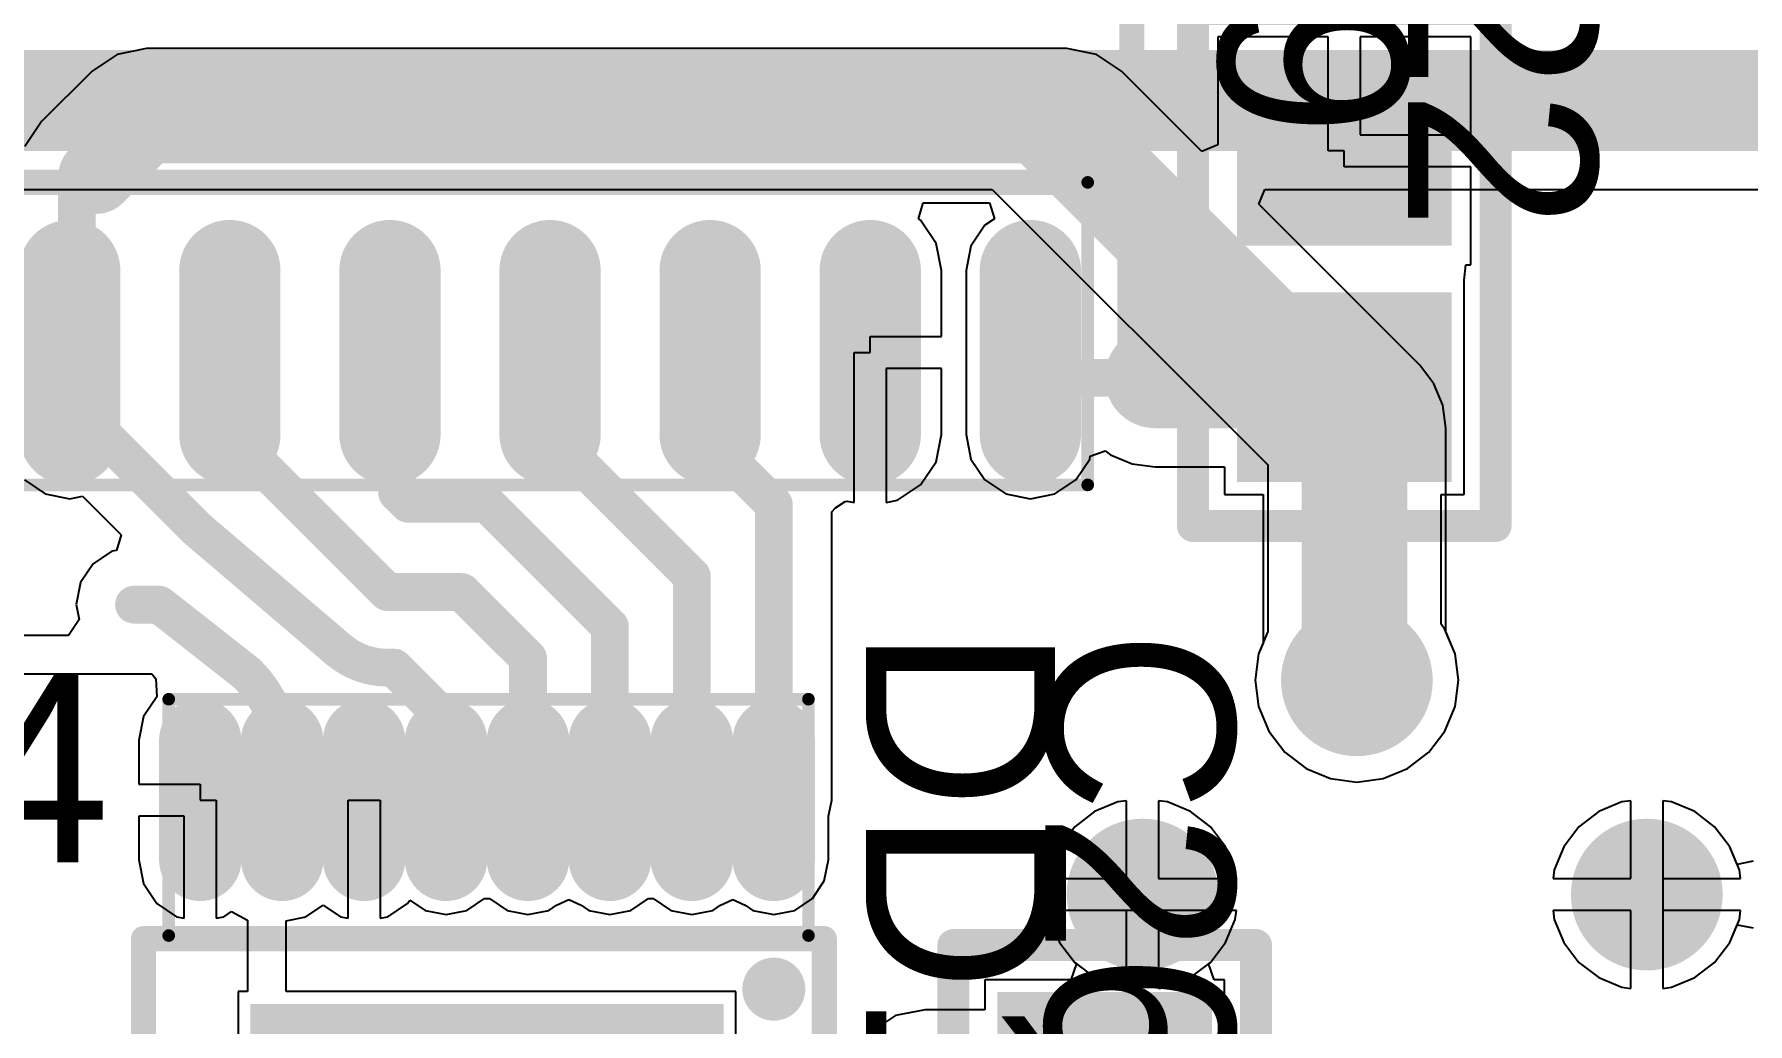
# Model space of a CAD drawing. Header units: millimetres. Extents: x -37 to 96, y -3 to 87.
# Drawn here: x 34.81 to 48.4, y 9.98 to 17.83 of the extents above; entities that cross this region are included whole.
import ezdxf

# ---------------------------------------------------------------- set-up
doc = ezdxf.new("R2010")
doc.units = ezdxf.units.MM
for name, color, linetype in [('BottomLayer', 5, 'Continuous'), ('BottomSolder', 6, 'Continuous'), ('Mechanical13', 56, 'Continuous'), ('Mechanical15', 56, 'Continuous'), ('MultiLayer', 9, 'Continuous'), ('TopLayer', 1, 'Continuous'), ('TopOverlay', 2, 'Continuous'), ('TopPaste', 8, 'Continuous'), ('TopSolder', 216, 'Continuous'), ('ViaHoleLayer', 16, 'Continuous')]:
    doc.layers.add(name, color=color, linetype=linetype)

# ---------------------------------------------------------------- blocks, each defined once
blk = doc.blocks.new('DRV8874_TSOP127P600_8N_21')
at = {"layer": 'Mechanical13', "const_width": 0.1}
for points in [[(1.075, 0.275), (-0.8, 0.275)], [(-0.8, -4.8), (-0.8, 0.275)], [(6.7, 0.275), (4.825, 0.275)], [(6.7, -4.8), (6.7, 0.275)], [(1.075, -4.8), (-0.8, -4.8)], [(6.7, -4.8), (4.825, -4.8)]]:
    blk.add_lwpolyline(points, dxfattribs=at)
at = {"layer": 'Mechanical13', "const_width": 0.05}
for points in [[(-0.825, 0.275, 1), (-0.775, 0.275, 1)], [(-0.825, 0.275, 1), (-0.775, 0.275, 1)], [(1.05, 0.275, 1), (1.1, 0.275, 1)], [(4.8, 0.275, 1), (4.85, 0.275, 1)], [(6.675, 0.275, 1), (6.725, 0.275, 1)], [(6.675, 0.275, 1), (6.725, 0.275, 1)], [(-0.825, -4.8, 1), (-0.775, -4.8, 1)], [(-0.825, -4.8, 1), (-0.775, -4.8, 1)], [(1.05, -4.8, 1), (1.1, -4.8, 1)], [(4.8, -4.8, 1), (4.85, -4.8, 1)], [(6.675, -4.8, 1), (6.725, -4.8, 1)], [(6.675, -4.8, 1), (6.725, -4.8, 1)]]:
    blk.add_lwpolyline(points, format="xyb", close=True, dxfattribs=at)
at = {"layer": 'Mechanical15', "const_width": 0.1}
for points in [[(2.95, -2.775), (2.95, -1.775)], [(3.45, -2.275), (2.45, -2.275)]]:
    blk.add_lwpolyline(points, dxfattribs=at)
at = {"layer": 'Mechanical15', "const_width": 0.05}
for points in [[(2.925, -1.775, 1), (2.975, -1.775, 1)], [(2.425, -2.275, 1), (2.475, -2.275, 1)], [(3.425, -2.275, 1), (3.475, -2.275, 1)], [(2.925, -2.775, 1), (2.975, -2.775, 1)]]:
    blk.add_lwpolyline(points, format="xyb", close=True, dxfattribs=at)
at = {"layer": 'TopLayer', "const_width": 0.45}
for points in [[(-0.475, 0), (0.475, 0)], [(5.425, 0), (6.375, 0)], [(-0.475, -0.65), (0.475, -0.65)], [(5.425, -0.65), (6.375, -0.65)], [(-0.475, -1.3), (0.475, -1.3)], [(5.425, -1.3), (6.375, -1.3)], [(-0.475, -1.95), (0.475, -1.95)], [(5.425, -1.95), (6.375, -1.95)], [(-0.475, -2.6), (0.475, -2.6)], [(5.425, -2.6), (6.375, -2.6)], [(-0.475, -3.25), (0.475, -3.25)], [(5.425, -3.25), (6.375, -3.25)], [(-0.475, -3.9), (0.475, -3.9)], [(5.425, -3.9), (6.375, -3.9)], [(-0.475, -4.55), (0.475, -4.55)], [(5.425, -4.55), (6.375, -4.55)]]:
    blk.add_lwpolyline(points, dxfattribs=at)
at = {"layer": 'TopLayer', "const_width": 0.225}
for points in [[(-0.587, 0, 1), (-0.363, 0, 1)], [(0.363, 0, 1), (0.587, 0, 1)], [(5.313, 0, 1), (5.537, 0, 1)], [(6.263, 0, 1), (6.488, 0, 1)], [(-0.587, -0.65, 1), (-0.363, -0.65, 1)], [(0.363, -0.65, 1), (0.587, -0.65, 1)], [(5.313, -0.65, 1), (5.537, -0.65, 1)], [(6.263, -0.65, 1), (6.488, -0.65, 1)], [(-0.587, -1.3, 1), (-0.363, -1.3, 1)], [(0.363, -1.3, 1), (0.587, -1.3, 1)], [(5.313, -1.3, 1), (5.537, -1.3, 1)], [(6.263, -1.3, 1), (6.488, -1.3, 1)], [(-0.587, -1.95, 1), (-0.363, -1.95, 1)], [(0.363, -1.95, 1), (0.587, -1.95, 1)], [(5.313, -1.95, 1), (5.537, -1.95, 1)], [(6.263, -1.95, 1), (6.488, -1.95, 1)], [(-0.587, -2.6, 1), (-0.363, -2.6, 1)], [(0.363, -2.6, 1), (0.587, -2.6, 1)], [(5.313, -2.6, 1), (5.537, -2.6, 1)], [(6.263, -2.6, 1), (6.488, -2.6, 1)], [(-0.587, -3.25, 1), (-0.363, -3.25, 1)], [(0.363, -3.25, 1), (0.587, -3.25, 1)], [(5.313, -3.25, 1), (5.537, -3.25, 1)], [(6.263, -3.25, 1), (6.488, -3.25, 1)], [(-0.587, -3.9, 1), (-0.363, -3.9, 1)], [(0.363, -3.9, 1), (0.587, -3.9, 1)], [(5.313, -3.9, 1), (5.537, -3.9, 1)], [(6.263, -3.9, 1), (6.488, -3.9, 1)], [(-0.587, -4.55, 1), (-0.363, -4.55, 1)], [(0.363, -4.55, 1), (0.587, -4.55, 1)], [(5.313, -4.55, 1), (5.537, -4.55, 1)], [(6.263, -4.55, 1), (6.488, -4.55, 1)]]:
    blk.add_lwpolyline(points, format="xyb", close=True, dxfattribs=at)
at = {"layer": 'TopLayer'}
blk.add_solid([(1.72, -4.05), (4.18, -4.05), (1.72, -0.5), (4.18, -0.5)], dxfattribs=at)
at = {"layer": 'TopOverlay', "const_width": 0.2}
for points in [[(4.8, 0.4), (1.1, 0.4)], [(1.1, -5), (1.1, 0.4)], [(4.8, -5), (4.8, 0.4)], [(4.8, -5), (1.1, -5)]]:
    blk.add_lwpolyline(points, dxfattribs=at)
at = {"layer": 'TopOverlay'}
for points, const_width in [([(1.05, 0.4, 1), (1.15, 0.4, 1)], 0.1), ([(1.05, 0.4, 1), (1.15, 0.4, 1)], 0.1), ([(4.75, 0.4, 1), (4.85, 0.4, 1)], 0.1), ([(4.75, 0.4, 1), (4.85, 0.4, 1)], 0.1), ([(1.625, 0, 1), (1.375, 0, 1)], 0.25), ([(1.312, 0, 1), (1.437, 0, 1)], 0.125), ([(1.563, 0, 1), (1.687, 0, 1)], 0.125), ([(1.05, -5, 1), (1.15, -5, 1)], 0.1), ([(1.05, -5, 1), (1.15, -5, 1)], 0.1), ([(4.75, -5, 1), (4.85, -5, 1)], 0.1), ([(4.75, -5, 1), (4.85, -5, 1)], 0.1)]:
    blk.add_lwpolyline(points, format="xyb", close=True, dxfattribs=dict(at, const_width=const_width))
at = {"layer": 'TopPaste', "const_width": 0.45}
for points in [[(-0.475, 0), (0.475, 0)], [(5.425, 0), (6.375, 0)], [(-0.475, -0.65), (0.475, -0.65)], [(5.425, -0.65), (6.375, -0.65)], [(-0.475, -1.3), (0.475, -1.3)], [(5.425, -1.3), (6.375, -1.3)], [(-0.475, -1.95), (0.475, -1.95)], [(5.425, -1.95), (6.375, -1.95)], [(-0.475, -2.6), (0.475, -2.6)], [(5.425, -2.6), (6.375, -2.6)], [(-0.475, -3.25), (0.475, -3.25)], [(5.425, -3.25), (6.375, -3.25)], [(-0.475, -3.9), (0.475, -3.9)], [(5.425, -3.9), (6.375, -3.9)], [(-0.475, -4.55), (0.475, -4.55)], [(5.425, -4.55), (6.375, -4.55)]]:
    blk.add_lwpolyline(points, dxfattribs=at)
at = {"layer": 'TopPaste', "const_width": 0.225}
for points in [[(-0.587, 0, 1), (-0.363, 0, 1)], [(0.363, 0, 1), (0.587, 0, 1)], [(5.313, 0, 1), (5.537, 0, 1)], [(6.263, 0, 1), (6.488, 0, 1)], [(-0.587, -0.65, 1), (-0.363, -0.65, 1)], [(0.363, -0.65, 1), (0.587, -0.65, 1)], [(5.313, -0.65, 1), (5.537, -0.65, 1)], [(6.263, -0.65, 1), (6.488, -0.65, 1)], [(-0.587, -1.3, 1), (-0.363, -1.3, 1)], [(0.363, -1.3, 1), (0.587, -1.3, 1)], [(5.313, -1.3, 1), (5.537, -1.3, 1)], [(6.263, -1.3, 1), (6.488, -1.3, 1)], [(-0.587, -1.95, 1), (-0.363, -1.95, 1)], [(0.363, -1.95, 1), (0.587, -1.95, 1)], [(5.313, -1.95, 1), (5.537, -1.95, 1)], [(6.263, -1.95, 1), (6.488, -1.95, 1)], [(-0.587, -2.6, 1), (-0.363, -2.6, 1)], [(0.363, -2.6, 1), (0.587, -2.6, 1)], [(5.313, -2.6, 1), (5.537, -2.6, 1)], [(6.263, -2.6, 1), (6.488, -2.6, 1)], [(-0.587, -3.25, 1), (-0.363, -3.25, 1)], [(0.363, -3.25, 1), (0.587, -3.25, 1)], [(5.313, -3.25, 1), (5.537, -3.25, 1)], [(6.263, -3.25, 1), (6.488, -3.25, 1)], [(-0.587, -3.9, 1), (-0.363, -3.9, 1)], [(0.363, -3.9, 1), (0.587, -3.9, 1)], [(5.313, -3.9, 1), (5.537, -3.9, 1)], [(6.263, -3.9, 1), (6.488, -3.9, 1)], [(-0.587, -4.55, 1), (-0.363, -4.55, 1)], [(0.363, -4.55, 1), (0.587, -4.55, 1)], [(5.313, -4.55, 1), (5.537, -4.55, 1)], [(6.263, -4.55, 1), (6.488, -4.55, 1)]]:
    blk.add_lwpolyline(points, format="xyb", close=True, dxfattribs=at)
at = {"layer": 'TopPaste'}
blk.add_solid([(1.72, -4.05), (4.18, -4.05), (1.72, -0.5), (4.18, -0.5)], dxfattribs=at)
at = {"layer": 'TopSolder', "const_width": 0.653}
for points in [[(-0.475, 0), (0.475, 0)], [(5.425, 0), (6.375, 0)], [(-0.475, -0.65), (0.475, -0.65)], [(5.425, -0.65), (6.375, -0.65)], [(-0.475, -1.3), (0.475, -1.3)], [(5.425, -1.3), (6.375, -1.3)], [(-0.475, -1.95), (0.475, -1.95)], [(5.425, -1.95), (6.375, -1.95)], [(-0.475, -2.6), (0.475, -2.6)], [(5.425, -2.6), (6.375, -2.6)], [(-0.475, -3.25), (0.475, -3.25)], [(5.425, -3.25), (6.375, -3.25)], [(-0.475, -3.9), (0.475, -3.9)], [(5.425, -3.9), (6.375, -3.9)], [(-0.475, -4.55), (0.475, -4.55)], [(5.425, -4.55), (6.375, -4.55)]]:
    blk.add_lwpolyline(points, dxfattribs=at)
at = {"layer": 'TopSolder', "const_width": 0.327}
for points in [[(-0.638, 0, 1), (-0.312, 0, 1)], [(0.312, 0, 1), (0.638, 0, 1)], [(5.262, 0, 1), (5.588, 0, 1)], [(6.212, 0, 1), (6.538, 0, 1)], [(-0.638, -0.65, 1), (-0.312, -0.65, 1)], [(0.312, -0.65, 1), (0.638, -0.65, 1)], [(5.262, -0.65, 1), (5.588, -0.65, 1)], [(6.212, -0.65, 1), (6.538, -0.65, 1)], [(-0.638, -1.3, 1), (-0.312, -1.3, 1)], [(0.312, -1.3, 1), (0.638, -1.3, 1)], [(5.262, -1.3, 1), (5.588, -1.3, 1)], [(6.212, -1.3, 1), (6.538, -1.3, 1)], [(-0.638, -1.95, 1), (-0.312, -1.95, 1)], [(0.312, -1.95, 1), (0.638, -1.95, 1)], [(5.262, -1.95, 1), (5.588, -1.95, 1)], [(6.212, -1.95, 1), (6.538, -1.95, 1)], [(-0.638, -2.6, 1), (-0.312, -2.6, 1)], [(0.312, -2.6, 1), (0.638, -2.6, 1)], [(5.262, -2.6, 1), (5.588, -2.6, 1)], [(6.212, -2.6, 1), (6.538, -2.6, 1)], [(-0.638, -3.25, 1), (-0.312, -3.25, 1)], [(0.312, -3.25, 1), (0.638, -3.25, 1)], [(5.262, -3.25, 1), (5.588, -3.25, 1)], [(6.212, -3.25, 1), (6.538, -3.25, 1)], [(-0.638, -3.9, 1), (-0.312, -3.9, 1)], [(0.312, -3.9, 1), (0.638, -3.9, 1)], [(5.262, -3.9, 1), (5.588, -3.9, 1)], [(6.212, -3.9, 1), (6.538, -3.9, 1)], [(-0.638, -4.55, 1), (-0.312, -4.55, 1)], [(0.312, -4.55, 1), (0.638, -4.55, 1)], [(5.262, -4.55, 1), (5.588, -4.55, 1)], [(6.212, -4.55, 1), (6.538, -4.55, 1)]]:
    blk.add_lwpolyline(points, format="xyb", close=True, dxfattribs=at)
at = {"layer": 'TopSolder'}
blk.add_solid([(1.618, -4.152), (4.282, -4.152), (1.618, -0.398), (4.282, -0.398)], dxfattribs=at)
blk = doc.blocks.new('ADUM_SOIC_22')
at = {"layer": 'Mechanical13', "const_width": 0.1}
for points in [[(-1.05, -9.345), (-1.05, 0.455)], [(1.35, 0.455), (-1.05, 0.455)], [(10.55, 0.455), (8.15, 0.455)], [(10.55, -9.345), (10.55, 0.455)], [(1.35, -9.345), (-1.05, -9.345)], [(10.55, -9.345), (8.15, -9.345)]]:
    blk.add_lwpolyline(points, dxfattribs=at)
at = {"layer": 'Mechanical13', "const_width": 0.05}
for points in [[(-1.075, 0.455, 1), (-1.025, 0.455, 1)], [(-1.075, 0.455, 1), (-1.025, 0.455, 1)], [(1.325, 0.455, 1), (1.375, 0.455, 1)], [(8.125, 0.455, 1), (8.175, 0.455, 1)], [(10.525, 0.455, 1), (10.575, 0.455, 1)], [(10.525, 0.455, 1), (10.575, 0.455, 1)], [(-1.075, -9.345, 1), (-1.025, -9.345, 1)], [(-1.075, -9.345, 1), (-1.025, -9.345, 1)], [(1.325, -9.345, 1), (1.375, -9.345, 1)], [(8.125, -9.345, 1), (8.175, -9.345, 1)], [(10.525, -9.345, 1), (10.575, -9.345, 1)], [(10.525, -9.345, 1), (10.575, -9.345, 1)]]:
    blk.add_lwpolyline(points, format="xyb", close=True, dxfattribs=at)
at = {"layer": 'TopLayer', "const_width": 0.6}
for points in [[(-0.65, 0), (0.65, 0)], [(8.85, 0), (10.15, 0)], [(-0.65, -1.27), (0.65, -1.27)], [(8.85, -1.27), (10.15, -1.27)], [(-0.65, -2.54), (0.65, -2.54)], [(8.85, -2.54), (10.15, -2.54)], [(-0.65, -3.81), (0.65, -3.81)], [(8.85, -3.81), (10.15, -3.81)], [(-0.65, -5.08), (0.65, -5.08)], [(8.85, -5.08), (10.15, -5.08)], [(-0.65, -6.35), (0.65, -6.35)], [(8.85, -6.35), (10.15, -6.35)], [(-0.65, -7.62), (0.65, -7.62)], [(8.85, -7.62), (10.15, -7.62)], [(-0.65, -8.89), (0.65, -8.89)], [(8.85, -8.89), (10.15, -8.89)]]:
    blk.add_lwpolyline(points, dxfattribs=at)
at = {"layer": 'TopLayer', "const_width": 0.3}
for points in [[(-0.8, 0, 1), (-0.5, 0, 1)], [(0.5, 0, 1), (0.8, 0, 1)], [(8.7, 0, 1), (9, 0, 1)], [(10, 0, 1), (10.3, 0, 1)], [(-0.8, -1.27, 1), (-0.5, -1.27, 1)], [(0.5, -1.27, 1), (0.8, -1.27, 1)], [(8.7, -1.27, 1), (9, -1.27, 1)], [(10, -1.27, 1), (10.3, -1.27, 1)], [(-0.8, -2.54, 1), (-0.5, -2.54, 1)], [(0.5, -2.54, 1), (0.8, -2.54, 1)], [(8.7, -2.54, 1), (9, -2.54, 1)], [(10, -2.54, 1), (10.3, -2.54, 1)], [(-0.8, -3.81, 1), (-0.5, -3.81, 1)], [(0.5, -3.81, 1), (0.8, -3.81, 1)], [(8.7, -3.81, 1), (9, -3.81, 1)], [(10, -3.81, 1), (10.3, -3.81, 1)], [(-0.8, -5.08, 1), (-0.5, -5.08, 1)], [(0.5, -5.08, 1), (0.8, -5.08, 1)], [(8.7, -5.08, 1), (9, -5.08, 1)], [(10, -5.08, 1), (10.3, -5.08, 1)], [(-0.8, -6.35, 1), (-0.5, -6.35, 1)], [(0.5, -6.35, 1), (0.8, -6.35, 1)], [(8.7, -6.35, 1), (9, -6.35, 1)], [(10, -6.35, 1), (10.3, -6.35, 1)], [(-0.8, -7.62, 1), (-0.5, -7.62, 1)], [(0.5, -7.62, 1), (0.8, -7.62, 1)], [(8.7, -7.62, 1), (9, -7.62, 1)], [(10, -7.62, 1), (10.3, -7.62, 1)], [(-0.8, -8.89, 1), (-0.5, -8.89, 1)], [(0.5, -8.89, 1), (0.8, -8.89, 1)], [(8.7, -8.89, 1), (9, -8.89, 1)], [(10, -8.89, 1), (10.3, -8.89, 1)]]:
    blk.add_lwpolyline(points, format="xyb", close=True, dxfattribs=at)
at = {"layer": 'TopOverlay', "const_width": 0.2}
for points in [[(1.35, -9.695), (1.35, 0.805)], [(8.15, 0.805), (1.35, 0.805)], [(8.15, -9.695), (8.15, 0.805)], [(8.15, -9.695), (1.35, -9.695)]]:
    blk.add_lwpolyline(points, dxfattribs=at)
at = {"layer": 'TopOverlay'}
for points, const_width in [([(1.3, 0.805, 1), (1.4, 0.805, 1)], 0.1), ([(1.3, 0.805, 1), (1.4, 0.805, 1)], 0.1), ([(8.1, 0.805, 1), (8.2, 0.805, 1)], 0.1), ([(8.1, 0.805, 1), (8.2, 0.805, 1)], 0.1), ([(2.65, -0.195, 1), (2.05, -0.195, 1)], 0.6), ([(1.9, -0.195, 1), (2.2, -0.195, 1)], 0.3), ([(2.5, -0.195, 1), (2.8, -0.195, 1)], 0.3), ([(1.3, -9.695, 1), (1.4, -9.695, 1)], 0.1), ([(1.3, -9.695, 1), (1.4, -9.695, 1)], 0.1), ([(8.1, -9.695, 1), (8.2, -9.695, 1)], 0.1), ([(8.1, -9.695, 1), (8.2, -9.695, 1)], 0.1)]:
    blk.add_lwpolyline(points, format="xyb", close=True, dxfattribs=dict(at, const_width=const_width))
at = {"layer": 'TopPaste', "const_width": 0.6}
for points in [[(-0.65, 0), (0.65, 0)], [(8.85, 0), (10.15, 0)], [(-0.65, -1.27), (0.65, -1.27)], [(8.85, -1.27), (10.15, -1.27)], [(-0.65, -2.54), (0.65, -2.54)], [(8.85, -2.54), (10.15, -2.54)], [(-0.65, -3.81), (0.65, -3.81)], [(8.85, -3.81), (10.15, -3.81)], [(-0.65, -5.08), (0.65, -5.08)], [(8.85, -5.08), (10.15, -5.08)], [(-0.65, -6.35), (0.65, -6.35)], [(8.85, -6.35), (10.15, -6.35)], [(-0.65, -7.62), (0.65, -7.62)], [(8.85, -7.62), (10.15, -7.62)], [(-0.65, -8.89), (0.65, -8.89)], [(8.85, -8.89), (10.15, -8.89)]]:
    blk.add_lwpolyline(points, dxfattribs=at)
at = {"layer": 'TopPaste', "const_width": 0.3}
for points in [[(-0.8, 0, 1), (-0.5, 0, 1)], [(0.5, 0, 1), (0.8, 0, 1)], [(8.7, 0, 1), (9, 0, 1)], [(10, 0, 1), (10.3, 0, 1)], [(-0.8, -1.27, 1), (-0.5, -1.27, 1)], [(0.5, -1.27, 1), (0.8, -1.27, 1)], [(8.7, -1.27, 1), (9, -1.27, 1)], [(10, -1.27, 1), (10.3, -1.27, 1)], [(-0.8, -2.54, 1), (-0.5, -2.54, 1)], [(0.5, -2.54, 1), (0.8, -2.54, 1)], [(8.7, -2.54, 1), (9, -2.54, 1)], [(10, -2.54, 1), (10.3, -2.54, 1)], [(-0.8, -3.81, 1), (-0.5, -3.81, 1)], [(0.5, -3.81, 1), (0.8, -3.81, 1)], [(8.7, -3.81, 1), (9, -3.81, 1)], [(10, -3.81, 1), (10.3, -3.81, 1)], [(-0.8, -5.08, 1), (-0.5, -5.08, 1)], [(0.5, -5.08, 1), (0.8, -5.08, 1)], [(8.7, -5.08, 1), (9, -5.08, 1)], [(10, -5.08, 1), (10.3, -5.08, 1)], [(-0.8, -6.35, 1), (-0.5, -6.35, 1)], [(0.5, -6.35, 1), (0.8, -6.35, 1)], [(8.7, -6.35, 1), (9, -6.35, 1)], [(10, -6.35, 1), (10.3, -6.35, 1)], [(-0.8, -7.62, 1), (-0.5, -7.62, 1)], [(0.5, -7.62, 1), (0.8, -7.62, 1)], [(8.7, -7.62, 1), (9, -7.62, 1)], [(10, -7.62, 1), (10.3, -7.62, 1)], [(-0.8, -8.89, 1), (-0.5, -8.89, 1)], [(0.5, -8.89, 1), (0.8, -8.89, 1)], [(8.7, -8.89, 1), (9, -8.89, 1)], [(10, -8.89, 1), (10.3, -8.89, 1)]]:
    blk.add_lwpolyline(points, format="xyb", close=True, dxfattribs=at)
at = {"layer": 'TopSolder', "const_width": 0.803}
for points in [[(-0.65, 0), (0.65, 0)], [(8.85, 0), (10.15, 0)], [(-0.65, -1.27), (0.65, -1.27)], [(8.85, -1.27), (10.15, -1.27)], [(-0.65, -2.54), (0.65, -2.54)], [(8.85, -2.54), (10.15, -2.54)], [(-0.65, -3.81), (0.65, -3.81)], [(8.85, -3.81), (10.15, -3.81)], [(-0.65, -5.08), (0.65, -5.08)], [(8.85, -5.08), (10.15, -5.08)], [(-0.65, -6.35), (0.65, -6.35)], [(8.85, -6.35), (10.15, -6.35)], [(-0.65, -7.62), (0.65, -7.62)], [(8.85, -7.62), (10.15, -7.62)], [(-0.65, -8.89), (0.65, -8.89)], [(8.85, -8.89), (10.15, -8.89)]]:
    blk.add_lwpolyline(points, dxfattribs=at)
at = {"layer": 'TopSolder', "const_width": 0.402}
for points in [[(-0.851, 0, 1), (-0.449, 0, 1)], [(0.449, 0, 1), (0.851, 0, 1)], [(8.649, 0, 1), (9.051, 0, 1)], [(9.949, 0, 1), (10.351, 0, 1)], [(-0.851, -1.27, 1), (-0.449, -1.27, 1)], [(0.449, -1.27, 1), (0.851, -1.27, 1)], [(8.649, -1.27, 1), (9.051, -1.27, 1)], [(9.949, -1.27, 1), (10.351, -1.27, 1)], [(-0.851, -2.54, 1), (-0.449, -2.54, 1)], [(0.449, -2.54, 1), (0.851, -2.54, 1)], [(8.649, -2.54, 1), (9.051, -2.54, 1)], [(9.949, -2.54, 1), (10.351, -2.54, 1)], [(-0.851, -3.81, 1), (-0.449, -3.81, 1)], [(0.449, -3.81, 1), (0.851, -3.81, 1)], [(8.649, -3.81, 1), (9.051, -3.81, 1)], [(9.949, -3.81, 1), (10.351, -3.81, 1)], [(-0.851, -5.08, 1), (-0.449, -5.08, 1)], [(0.449, -5.08, 1), (0.851, -5.08, 1)], [(8.649, -5.08, 1), (9.051, -5.08, 1)], [(9.949, -5.08, 1), (10.351, -5.08, 1)], [(-0.851, -6.35, 1), (-0.449, -6.35, 1)], [(0.449, -6.35, 1), (0.851, -6.35, 1)], [(8.649, -6.35, 1), (9.051, -6.35, 1)], [(9.949, -6.35, 1), (10.351, -6.35, 1)], [(-0.851, -7.62, 1), (-0.449, -7.62, 1)], [(0.449, -7.62, 1), (0.851, -7.62, 1)], [(8.649, -7.62, 1), (9.051, -7.62, 1)], [(9.949, -7.62, 1), (10.351, -7.62, 1)], [(-0.851, -8.89, 1), (-0.449, -8.89, 1)], [(0.449, -8.89, 1), (0.851, -8.89, 1)], [(8.649, -8.89, 1), (9.051, -8.89, 1)], [(9.949, -8.89, 1), (10.351, -8.89, 1)]]:
    blk.add_lwpolyline(points, format="xyb", close=True, dxfattribs=at)
blk = doc.blocks.new('C_________0805_40')
at = {"layer": 'TopLayer'}
for points in [[(-0.65, -0.75), (0.65, -0.75), (-0.65, 0.75), (0.65, 0.75)], [(1.225, -0.75), (2.525, -0.75), (1.225, 0.75), (2.525, 0.75)]]:
    blk.add_solid(points, dxfattribs=at)
at = {"layer": 'TopOverlay', "const_width": 0.254}
for points in [[(-1.1, 1.2), (3, 1.2)], [(-1.1, 1.2), (-1.1, -1.2)], [(3, 1.2), (3, -1.2)], [(-1.1, -1.2), (2, -1.2)], [(2, -1.2), (3, -1.2)]]:
    blk.add_lwpolyline(points, dxfattribs=at)
at = {"layer": 'TopOverlay', "const_width": 0.127}
for points in [[(-1.164, 1.2, 1), (-1.037, 1.2, 1)], [(-1.164, 1.2, 1), (-1.037, 1.2, 1)], [(2.936, 1.2, 1), (3.063, 1.2, 1)], [(2.936, 1.2, 1), (3.063, 1.2, 1)], [(-1.164, -1.2, 1), (-1.037, -1.2, 1)], [(-1.164, -1.2, 1), (-1.037, -1.2, 1)], [(1.937, -1.2, 1), (2.064, -1.2, 1)], [(1.937, -1.2, 1), (2.064, -1.2, 1)], [(2.936, -1.2, 1), (3.063, -1.2, 1)], [(2.936, -1.2, 1), (3.063, -1.2, 1)]]:
    blk.add_lwpolyline(points, format="xyb", close=True, dxfattribs=at)
at = {"layer": 'TopPaste'}
for points in [[(-0.65, -0.75), (0.65, -0.75), (-0.65, 0.75), (0.65, 0.75)], [(1.225, -0.75), (2.525, -0.75), (1.225, 0.75), (2.525, 0.75)]]:
    blk.add_solid(points, dxfattribs=at)
at = {"layer": 'TopSolder'}
for points in [[(-0.752, -0.852), (0.752, -0.852), (-0.752, 0.852), (0.752, 0.852)], [(1.123, -0.852), (2.627, -0.852), (1.123, 0.852), (2.627, 0.852)]]:
    blk.add_solid(points, dxfattribs=at)
blk = doc.blocks.new('C_________0805_44')
at = {"layer": 'TopLayer'}
for points in [[(-0.65, -0.75), (0.65, -0.75), (-0.65, 0.75), (0.65, 0.75)], [(1.225, -0.75), (2.525, -0.75), (1.225, 0.75), (2.525, 0.75)]]:
    blk.add_solid(points, dxfattribs=at)
at = {"layer": 'TopOverlay', "const_width": 0.254}
for points in [[(-1.1, 1.2), (3, 1.2)], [(-1.1, 1.2), (-1.1, -1.2)], [(3, 1.2), (3, -1.2)], [(-1.1, -1.2), (2, -1.2)], [(2, -1.2), (3, -1.2)]]:
    blk.add_lwpolyline(points, dxfattribs=at)
at = {"layer": 'TopOverlay', "const_width": 0.127}
for points in [[(-1.164, 1.2, 1), (-1.037, 1.2, 1)], [(-1.164, 1.2, 1), (-1.037, 1.2, 1)], [(2.936, 1.2, 1), (3.063, 1.2, 1)], [(2.936, 1.2, 1), (3.063, 1.2, 1)], [(-1.164, -1.2, 1), (-1.037, -1.2, 1)], [(-1.164, -1.2, 1), (-1.037, -1.2, 1)], [(1.937, -1.2, 1), (2.064, -1.2, 1)], [(1.937, -1.2, 1), (2.064, -1.2, 1)], [(2.936, -1.2, 1), (3.063, -1.2, 1)], [(2.936, -1.2, 1), (3.063, -1.2, 1)]]:
    blk.add_lwpolyline(points, format="xyb", close=True, dxfattribs=at)
at = {"layer": 'TopPaste'}
for points in [[(-0.65, -0.75), (0.65, -0.75), (-0.65, 0.75), (0.65, 0.75)], [(1.225, -0.75), (2.525, -0.75), (1.225, 0.75), (2.525, 0.75)]]:
    blk.add_solid(points, dxfattribs=at)
at = {"layer": 'TopSolder'}
for points in [[(-0.752, -0.852), (0.752, -0.852), (-0.752, 0.852), (0.752, 0.852)], [(1.123, -0.852), (2.627, -0.852), (1.123, 0.852), (2.627, 0.852)]]:
    blk.add_solid(points, dxfattribs=at)

msp = doc.modelspace()

# ---------------------------------------------------------------- linework, layer by layer
at = {"layer": 'BottomLayer'}
for p, q in [((22.1, 16.594), (42.408, 16.594)), ((42.408, 16.594), (44.594, 14.408)), ((44.522, 16.477), (44.57, 16.594)), ((44.57, 16.594), (61.108, 16.594)), ((45.799, 15.199), (44.522, 16.477)), ((45.911, 15.053), (45.799, 15.199)), ((45.982, 14.883), (45.911, 15.053)), ((46.006, 14.7), (45.982, 14.883)), ((46.006, 13.086), (46.006, 14.7)), ((44.594, 14.408), (44.594, 13.086)), ((44.594, 13.086), (44.521, 12.909)), ((46.079, 12.909), (46.006, 13.086)), ((44.521, 12.909), (44.493, 12.7)), ((46.107, 12.7), (46.079, 12.909)), ((44.493, 12.7), (44.521, 12.491)), ((46.079, 12.491), (46.107, 12.7)), ((44.521, 12.491), (44.601, 12.297)), ((45.999, 12.297), (46.079, 12.491)), ((44.601, 12.297), (44.729, 12.129)), ((45.871, 12.129), (45.999, 12.297)), ((44.729, 12.129), (44.897, 12.001)), ((45.703, 12.001), (45.871, 12.129)), ((44.897, 12.001), (45.091, 11.921)), ((45.509, 11.921), (45.703, 12.001)), ((45.091, 11.921), (45.3, 11.893)), ((45.3, 11.893), (45.509, 11.921)), ((43.403, 11.735), (43.22, 11.659)), ((43.473, 11.744), (43.403, 11.735)), ((43.473, 11.127), (43.473, 11.744)), ((43.797, 11.735), (43.727, 11.744)), ((43.727, 11.744), (43.727, 11.127)), ((43.98, 11.659), (43.797, 11.735)), ((47.403, 11.735), (47.22, 11.659)), ((47.473, 11.744), (47.403, 11.735)), ((47.473, 11.127), (47.473, 11.744)), ((47.797, 11.735), (47.727, 11.744)), ((47.727, 11.744), (47.727, 11.127)), ((47.98, 11.659), (47.797, 11.735)), ((43.22, 11.659), (43.062, 11.538)), ((44.138, 11.538), (43.98, 11.659)), ((47.22, 11.659), (47.062, 11.538)), ((48.138, 11.538), (47.98, 11.659)), ((43.062, 11.538), (42.941, 11.38)), ((44.259, 11.38), (44.138, 11.538)), ((47.062, 11.538), (46.941, 11.38)), ((48.259, 11.38), (48.138, 11.538)), ((42.941, 11.38), (42.865, 11.197)), ((44.335, 11.197), (44.259, 11.38)), ((46.941, 11.38), (46.865, 11.197)), ((48.335, 11.197), (48.259, 11.38)), ((42.865, 11.197), (42.856, 11.127)), ((44.344, 11.127), (44.335, 11.197)), ((46.865, 11.197), (46.856, 11.127)), ((48.344, 11.127), (48.335, 11.197)), ((42.856, 11.127), (43.473, 11.127)), ((43.727, 11.127), (44.344, 11.127)), ((46.856, 11.127), (47.473, 11.127)), ((47.727, 11.127), (48.344, 11.127)), ((43.473, 10.873), (42.856, 10.873)), ((42.856, 10.873), (42.865, 10.803)), ((42.865, 10.803), (42.941, 10.62)), ((43.473, 10.256), (43.473, 10.873)), ((44.344, 10.873), (43.727, 10.873)), ((43.727, 10.873), (43.727, 10.256)), ((44.259, 10.62), (44.335, 10.803)), ((44.335, 10.803), (44.344, 10.873)), ((47.473, 10.873), (46.856, 10.873)), ((46.856, 10.873), (46.865, 10.803)), ((46.865, 10.803), (46.941, 10.62)), ((47.473, 10.256), (47.473, 10.873)), ((48.344, 10.873), (47.727, 10.873)), ((47.727, 10.873), (47.727, 10.256)), ((48.259, 10.62), (48.335, 10.803)), ((48.335, 10.803), (48.344, 10.873)), ((42.941, 10.62), (43.062, 10.462)), ((44.138, 10.462), (44.259, 10.62)), ((46.941, 10.62), (47.062, 10.462)), ((48.138, 10.462), (48.259, 10.62)), ((43.062, 10.462), (43.22, 10.341)), ((43.22, 10.341), (43.403, 10.265)), ((43.797, 10.265), (43.98, 10.341)), ((43.98, 10.341), (44.138, 10.462)), ((47.062, 10.462), (47.22, 10.341)), ((47.22, 10.341), (47.403, 10.265)), ((47.797, 10.265), (47.98, 10.341)), ((47.98, 10.341), (48.138, 10.462)), ((43.403, 10.265), (43.473, 10.256)), ((43.727, 10.256), (43.797, 10.265)), ((47.403, 10.265), (47.473, 10.256)), ((47.727, 10.256), (47.797, 10.265))]:
    msp.add_line(p, q, dxfattribs=at)
at = {"layer": 'BottomLayer', "const_width": 0.8}
for points in [[(22.1, 17.3), (42.7, 17.3)], [(42.7, 17.3), (61.4, 17.3)], [(42.7, 17.3), (45.3, 14.7)], [(45.3, 12.7), (45.3, 14.7)]]:
    msp.add_lwpolyline(points, dxfattribs=at)
at = {"layer": 'BottomLayer'}
for points, const_width in [([(42.5, 17.3, 1), (42.9, 17.3, 1)], 0.4), ([(42.5, 17.3, 1), (42.9, 17.3, 1)], 0.4), ([(42.5, 17.3, 1), (42.9, 17.3, 1)], 0.4), ([(45.1, 14.7, 1), (45.5, 14.7, 1)], 0.4), ([(45.1, 14.7, 1), (45.5, 14.7, 1)], 0.4), ([(45.05, 12.7, 1), (45.55, 12.7, 1)], 0.5), ([(45.1, 12.7, 1), (45.5, 12.7, 1)], 0.4), ([(43.35, 11, 1), (43.85, 11, 1)], 0.5), ([(47.35, 11, 1), (47.85, 11, 1)], 0.5)]:
    msp.add_lwpolyline(points, format="xyb", close=True, dxfattribs=dict(at, const_width=const_width))
at = {"layer": 'BottomSolder', "const_width": 0.602}
for points in [[(44.999, 12.7, 1), (45.601, 12.7, 1)], [(43.299, 11, 1), (43.901, 11, 1)], [(47.299, 11, 1), (47.901, 11, 1)]]:
    msp.add_lwpolyline(points, format="xyb", close=True, dxfattribs=at)
at = {"layer": 'MultiLayer', "const_width": 0.5}
for points in [[(45.05, 12.7, 1), (45.55, 12.7, 1)], [(43.35, 11, 1), (43.85, 11, 1)], [(47.35, 11, 1), (47.85, 11, 1)]]:
    msp.add_lwpolyline(points, format="xyb", close=True, dxfattribs=at)
at = {"layer": 'TopLayer'}
for p, q in [((35.7, 17.712), (35.466, 17.665)), ((43, 17.712), (35.7, 17.712)), ((43.234, 17.665), (43, 17.712)), ((45.073, 17.804), (44.196, 17.804)), ((44.196, 17.804), (44.196, 16.949)), ((45.073, 16.9), (45.073, 17.804)), ((46.204, 17.804), (45.327, 17.804)), ((45.327, 17.804), (45.327, 17.027)), ((46.204, 17.027), (46.204, 17.804)), ((35.466, 17.665), (35.267, 17.533)), ((43.433, 17.533), (43.234, 17.665)), ((35.267, 17.533), (34.867, 17.133)), ((44.069, 16.896), (43.433, 17.533)), ((34.867, 17.133), (34.735, 16.934)), ((45.327, 17.027), (46.204, 17.027)), ((44.196, 16.949), (44.069, 16.896)), ((45.2, 16.9), (45.073, 16.9)), ((45.2, 16.773), (45.2, 16.9)), ((46.204, 16.773), (45.2, 16.773)), ((46.204, 15.996), (46.204, 16.773)), ((41.822, 16.361), (41.86, 16.488)), ((41.86, 16.488), (42.387, 16.488)), ((42.387, 16.488), (42.426, 16.361)), ((41.839, 16.349), (41.822, 16.361)), ((41.962, 16.166), (41.839, 16.349)), ((42.35, 16.31), (42.239, 16.145)), ((42.426, 16.361), (42.35, 16.31)), ((42.005, 15.95), (41.962, 16.166)), ((42.239, 16.145), (42.2, 15.95)), ((42.005, 15.427), (42.005, 15.95)), ((42.2, 15.95), (42.2, 14.65)), ((46.15, 15.875), (46.164, 15.996)), ((46.164, 15.996), (46.204, 15.996)), ((46.15, 14.175), (46.15, 15.875)), ((46.15, 15.875), (46.15, 15.875)), ((41.44, 15.3), (41.44, 15.427)), ((41.44, 15.427), (42.005, 15.427)), ((41.313, 14.11), (41.313, 15.3)), ((41.313, 15.3), (41.44, 15.3)), ((42.005, 15.173), (41.567, 15.173)), ((41.567, 15.173), (41.567, 14.11)), ((42.005, 14.65), (42.005, 15.173)), ((41.962, 14.434), (42.005, 14.65)), ((42.2, 14.65), (42.239, 14.455)), ((41.839, 14.251), (41.962, 14.434)), ((42.239, 14.455), (42.35, 14.29)), ((43.07, 14.29), (43.181, 14.455)), ((43.181, 14.455), (43.185, 14.477)), ((43.185, 14.477), (43.304, 14.521)), ((43.304, 14.521), (43.347, 14.489)), ((43.347, 14.489), (43.517, 14.418)), ((43.517, 14.418), (43.7, 14.394)), ((34.73, 14.29), (34.895, 14.179)), ((42.35, 14.29), (42.515, 14.179)), ((42.905, 14.179), (43.07, 14.29)), ((43.7, 14.394), (44.25, 14.394)), ((44.25, 14.394), (44.25, 14.175)), ((34.895, 14.179), (35.09, 14.14)), ((35.09, 14.14), (35.191, 14.16)), ((35.191, 14.16), (35.498, 13.853)), ((41.656, 14.128), (41.839, 14.251)), ((42.515, 14.179), (42.71, 14.14)), ((42.71, 14.14), (42.905, 14.179)), ((44.25, 14.175), (44.556, 14.175)), ((44.556, 14.175), (44.556, 12.994)), ((45.968, 13.144), (45.968, 14.175)), ((45.968, 14.175), (46.15, 14.175)), ((41.134, 14.036), (41.165, 14.068)), ((41.134, 11.75), (41.134, 14.036)), ((41.165, 14.068), (41.24, 14.118)), ((41.24, 14.118), (41.258, 14.121)), ((41.258, 14.121), (41.313, 14.11)), ((41.567, 14.11), (41.656, 14.128)), ((35.461, 13.731), (35.424, 13.724)), ((35.498, 13.853), (35.461, 13.731)), ((35.276, 13.624), (35.176, 13.476)), ((35.424, 13.724), (35.276, 13.624)), ((35.176, 13.476), (35.141, 13.3)), ((35.141, 13.3), (35.164, 13.183)), ((35.081, 13.056), (30.03, 13.056)), ((35.164, 13.183), (35.081, 13.056)), ((45.999, 13.103), (45.968, 13.144)), ((46.079, 12.909), (45.999, 13.103)), ((44.556, 12.994), (44.521, 12.909)), ((44.521, 12.909), (44.493, 12.7)), ((46.107, 12.7), (46.079, 12.909)), ((30.03, 12.75), (35.74, 12.75)), ((35.74, 12.75), (35.772, 12.712)), ((35.772, 12.712), (35.78, 12.57)), ((44.493, 12.7), (44.521, 12.491)), ((46.079, 12.491), (46.107, 12.7)), ((35.78, 12.57), (35.674, 12.412)), ((35.674, 12.412), (35.637, 12.225)), ((44.521, 12.491), (44.601, 12.297)), ((45.999, 12.297), (46.079, 12.491)), ((44.601, 12.297), (44.729, 12.129)), ((45.871, 12.129), (45.999, 12.297)), ((35.637, 12.225), (35.637, 11.877)), ((44.729, 12.129), (44.897, 12.001)), ((45.703, 12.001), (45.871, 12.129)), ((44.897, 12.001), (45.091, 11.921)), ((45.509, 11.921), (45.703, 12.001)), ((35.637, 11.877), (36.125, 11.877)), ((36.125, 11.877), (36.125, 11.75)), ((45.091, 11.921), (45.3, 11.893)), ((45.3, 11.893), (45.509, 11.921)), ((36.125, 11.75), (36.252, 11.75)), ((36.252, 11.75), (36.252, 10.812)), ((37.298, 10.812), (37.298, 11.75)), ((37.298, 11.75), (37.552, 11.75)), ((37.552, 11.75), (37.552, 10.812)), ((41.108, 11.622), (41.134, 11.75)), ((43.403, 11.735), (43.22, 11.659)), ((43.473, 11.744), (43.403, 11.735)), ((43.473, 11.127), (43.473, 11.744)), ((43.797, 11.735), (43.727, 11.744)), ((43.727, 11.744), (43.727, 11.127)), ((43.98, 11.659), (43.797, 11.735)), ((47.403, 11.735), (47.22, 11.659)), ((47.473, 11.744), (47.403, 11.735)), ((47.473, 11.127), (47.473, 11.744)), ((47.797, 11.735), (47.727, 11.744)), ((47.727, 11.744), (47.727, 11)), ((47.98, 11.659), (47.797, 11.735)), ((35.998, 11.623), (35.637, 11.623)), ((35.637, 11.623), (35.637, 11.275)), ((35.998, 10.812), (35.998, 11.623)), ((41.108, 11.275), (41.108, 11.622)), ((43.22, 11.659), (43.062, 11.538)), ((44.138, 11.538), (43.98, 11.659)), ((47.22, 11.659), (47.062, 11.538)), ((48.138, 11.538), (47.98, 11.659)), ((43.062, 11.538), (42.941, 11.38)), ((44.259, 11.38), (44.138, 11.538)), ((47.062, 11.538), (46.941, 11.38)), ((48.259, 11.38), (48.138, 11.538)), ((42.941, 11.38), (42.865, 11.197)), ((44.335, 11.197), (44.259, 11.38)), ((46.941, 11.38), (46.865, 11.197)), ((48.317, 11.239), (48.259, 11.38)), ((35.637, 11.275), (35.674, 11.088)), ((41.075, 11.109), (41.108, 11.275)), ((42.865, 11.197), (42.856, 11.127)), ((44.344, 11.127), (44.335, 11.197)), ((46.865, 11.197), (46.856, 11.127)), ((48.444, 11.264), (48.317, 11.239)), ((35.674, 11.088), (35.78, 10.93)), ((40.981, 10.969), (41.075, 11.109)), ((42.856, 11.127), (43.473, 11.127)), ((43.727, 11.127), (44.344, 11.127)), ((46.856, 11.127), (47.473, 11.127)), ((35.78, 10.93), (35.938, 10.824)), ((36.962, 10.824), (37.1, 10.916)), ((37.1, 10.916), (37.238, 10.824)), ((37.612, 10.824), (37.77, 10.93)), ((37.77, 10.93), (37.788, 10.956)), ((37.788, 10.956), (37.909, 10.875)), ((37.909, 10.875), (38.075, 10.842)), ((38.075, 10.842), (38.241, 10.875)), ((38.241, 10.875), (38.381, 10.969)), ((38.381, 10.969), (38.419, 10.969)), ((38.419, 10.969), (38.559, 10.875)), ((38.559, 10.875), (38.725, 10.842)), ((38.725, 10.842), (38.891, 10.875)), ((38.891, 10.875), (38.952, 10.915)), ((38.952, 10.915), (39.05, 10.96)), ((39.05, 10.96), (39.148, 10.915)), ((39.148, 10.915), (39.209, 10.875)), ((39.209, 10.875), (39.375, 10.842)), ((39.375, 10.842), (39.541, 10.875)), ((39.541, 10.875), (39.681, 10.969)), ((39.681, 10.969), (39.719, 10.969)), ((39.719, 10.969), (39.859, 10.875)), ((39.859, 10.875), (40.025, 10.842)), ((40.025, 10.842), (40.191, 10.875)), ((40.191, 10.875), (40.252, 10.915)), ((40.252, 10.915), (40.35, 10.96)), ((40.35, 10.96), (40.448, 10.915)), ((40.448, 10.915), (40.509, 10.875)), ((40.509, 10.875), (40.675, 10.842)), ((40.675, 10.842), (40.841, 10.875)), ((40.841, 10.875), (40.981, 10.969)), ((47.727, 11), (47.727, 10.256)), ((35.938, 10.824), (35.998, 10.812)), ((36.252, 10.812), (36.312, 10.824)), ((36.312, 10.824), (36.373, 10.865)), ((36.373, 10.865), (36.5, 10.797)), ((36.5, 10.797), (36.5, 10.23)), ((36.806, 10.793), (36.962, 10.824)), ((36.806, 10.23), (36.806, 10.793)), ((37.238, 10.824), (37.298, 10.812)), ((37.552, 10.812), (37.612, 10.824)), ((44.344, 10.873), (42.856, 10.873)), ((42.856, 10.873), (42.865, 10.803)), ((42.865, 10.803), (42.941, 10.62)), ((44.259, 10.62), (44.335, 10.803)), ((44.335, 10.803), (44.344, 10.873)), ((47.473, 10.873), (46.856, 10.873)), ((46.856, 10.873), (46.865, 10.803)), ((46.865, 10.803), (46.941, 10.62)), ((47.473, 10.256), (47.473, 10.873)), ((48.259, 10.62), (48.317, 10.761)), ((48.317, 10.761), (48.444, 10.736)), ((42.941, 10.62), (43.062, 10.462)), ((44.138, 10.462), (44.259, 10.62)), ((46.941, 10.62), (47.062, 10.462)), ((48.138, 10.462), (48.259, 10.62)), ((43.076, 10.452), (43.032, 10.325)), ((43.062, 10.462), (43.076, 10.452)), ((44.124, 10.452), (44.138, 10.462)), ((44.168, 10.325), (44.124, 10.452)), ((47.062, 10.462), (47.22, 10.341)), ((47.22, 10.341), (47.403, 10.265)), ((47.797, 10.265), (47.98, 10.341)), ((47.98, 10.341), (48.138, 10.462)), ((36.5, 10.23), (36.425, 10.23)), ((36.425, 10.23), (36.425, 9)), ((40.375, 10.23), (36.806, 10.23)), ((40.375, 8.09), (40.375, 10.23)), ((43.032, 10.325), (42.35, 10.325)), ((42.35, 10.325), (42.35, 10.087)), ((44.25, 10.325), (44.168, 10.325)), ((44.25, 8.625), (44.25, 10.325)), ((47.403, 10.265), (47.473, 10.256)), ((47.727, 10.256), (47.797, 10.265)), ((41.875, 10.087), (41.641, 10.04)), ((42.35, 10.087), (41.875, 10.087)), ((41.641, 10.04), (41.442, 9.908))]:
    msp.add_line(p, q, dxfattribs=at)
for points, const_width in [([(35.3, 16.7), (35.7, 17.1)], 0.6), ([(35.7, 17.1), (43, 17.1)], 0.6), ([(43, 17.1), (43.7, 16.4)], 0.6), ([(35.147, 16.547), (35.3, 16.7)], 0.3), ([(35.147, 15.357), (35.147, 16.547)], 0.3), ([(43.7, 15.1), (43.7, 16.4)], 0.6), ([(35.09, 15.3), (35.147, 15.357)], 0.3), ([(43.7, 15.1), (45.125, 15.1)], 0.8), ([(45.125, 15.1), (45.2, 15.025)], 0.8), ([(36.36, 14.65), (36.36, 15.3)], 0.3), ([(37.63, 15.3), (37.687, 15.243)], 0.3), ([(37.687, 14.188), (37.687, 15.243)], 0.3), ([(38.9, 14.65), (38.9, 15.3)], 0.3), ([(40.17, 14.599), (40.17, 15.3)], 0.3), ([(42.71, 15.239), (42.71, 15.3)], 0.3), ([(42.71, 15.239), (42.849, 15.1)], 0.3), ([(45.2, 15.025), (45.262, 14.963)], 0.8), ([(45.262, 12.738), (45.262, 14.963)], 0.8), ([(42.849, 15.1), (43.7, 15.1)], 0.3), ([(35.366, 14.634), (36.1, 13.9)], 0.3), ([(35.366, 14.634), (35.366, 14.634)], 0.3), ([(36.36, 14.65), (37.61, 13.4)], 0.3), ([(38.9, 14.65), (40.025, 13.525)], 0.3), ([(40.17, 14.599), (40.675, 14.094)], 0.3), ([(37.687, 14.188), (37.776, 14.1)], 0.3), ([(37.776, 14.1), (38.4, 14.1)], 0.3), ([(38.4, 14.1), (39.375, 13.125)], 0.3), ([(40.675, 11.75), (40.675, 14.094)], 0.3), ([(36.1, 13.9), (37.22, 12.944)], 0.3), ([(40.025, 11.75), (40.025, 13.525)], 0.3), ([(37.61, 13.4), (38.2, 13.4)], 0.3), ([(38.2, 13.4), (38.725, 12.875)], 0.3), ([(35.6, 13.3), (35.8, 13.3)], 0.3), ([(35.8, 13.3), (35.882, 13.236)], 0.3), ([(35.882, 13.236), (36.5, 12.75)], 0.3), ([(39.375, 11.75), (39.375, 13.125)], 0.3), ([(45.262, 12.738), (45.3, 12.7)], 0.8), ([(37.61, 12.8), (37.663, 12.8)], 0.3), ([(37.663, 12.8), (38.046, 12.417)], 0.3), ([(38.725, 11.75), (38.725, 12.875)], 0.3), ([(36.5, 12.75), (36.5, 12.75)], 0.3), ([(38.046, 11.779), (38.046, 12.417)], 0.3), ([(36.125, 11.75), (36.125, 12.225)], 0.3), ([(36.775, 11.75), (36.775, 12.086)], 0.3), ([(36.775, 11.75), (37.425, 11.75)], 0.3), ([(38.046, 11.779), (38.075, 11.75)], 0.3)]:
    msp.add_lwpolyline(points, dxfattribs=dict(at, const_width=const_width))
for points, const_width in [([(35.55, 17.1, 1), (35.85, 17.1, 1)], 0.3), ([(35.55, 17.1, 1), (35.85, 17.1, 1)], 0.3), ([(42.85, 17.1, 1), (43.15, 17.1, 1)], 0.3), ([(42.85, 17.1, 1), (43.15, 17.1, 1)], 0.3), ([(35.15, 16.7, 1), (35.45, 16.7, 1)], 0.3), ([(35.225, 16.7, 1), (35.375, 16.7, 1)], 0.15), ([(35.072, 16.547, 1), (35.222, 16.547, 1)], 0.15), ([(35.072, 16.547, 1), (35.222, 16.547, 1)], 0.15), ([(43.55, 16.4, 1), (43.85, 16.4, 1)], 0.3), ([(43.55, 16.4, 1), (43.85, 16.4, 1)], 0.3), ([(35.072, 15.357, 1), (35.222, 15.357, 1)], 0.15), ([(35.072, 15.357, 1), (35.222, 15.357, 1)], 0.15), ([(43.5, 15.1, 1), (43.9, 15.1, 1)], 0.4), ([(44.925, 15.1, 1), (45.325, 15.1, 1)], 0.4), ([(44.925, 15.1, 1), (45.325, 15.1, 1)], 0.4), ([(35.015, 15.3, 1), (35.165, 15.3, 1)], 0.15), ([(35.015, 15.3, 1), (35.165, 15.3, 1)], 0.15), ([(36.285, 15.3, 1), (36.435, 15.3, 1)], 0.15), ([(37.555, 15.3, 1), (37.705, 15.3, 1)], 0.15), ([(37.612, 15.243, 1), (37.762, 15.243, 1)], 0.15), ([(37.612, 15.243, 1), (37.762, 15.243, 1)], 0.15), ([(38.825, 15.3, 1), (38.975, 15.3, 1)], 0.15), ([(40.095, 15.3, 1), (40.245, 15.3, 1)], 0.15), ([(42.635, 15.3, 1), (42.785, 15.3, 1)], 0.15), ([(42.635, 15.239, 1), (42.785, 15.239, 1)], 0.15), ([(42.635, 15.239, 1), (42.785, 15.239, 1)], 0.15), ([(43.55, 15.1, 1), (43.85, 15.1, 1)], 0.3), ([(45, 15.025, 1), (45.4, 15.025, 1)], 0.4), ([(45, 15.025, 1), (45.4, 15.025, 1)], 0.4), ([(45.062, 14.963, 1), (45.462, 14.963, 1)], 0.4), ([(45.062, 14.963, 1), (45.462, 14.963, 1)], 0.4), ([(42.774, 15.1, 1), (42.924, 15.1, 1)], 0.15), ([(42.774, 15.1, 1), (42.924, 15.1, 1)], 0.15), ([(43.625, 15.1, 1), (43.775, 15.1, 1)], 0.15), ([(35.291, 14.634, 1), (35.441, 14.634, 1)], 0.15), ([(35.291, 14.634, 1), (35.441, 14.634, 1)], 0.15), ([(35.291, 14.634, 1), (35.441, 14.634, 1)], 0.15), ([(35.291, 14.634, 1), (35.441, 14.634, 1)], 0.15), ([(35.291, 14.634, 1), (35.441, 14.634, 1)], 0.15), ([(35.291, 14.634, 1), (35.441, 14.634, 1)], 0.15), ([(36.285, 14.65, 1), (36.435, 14.65, 1)], 0.15), ([(36.285, 14.65, 1), (36.435, 14.65, 1)], 0.15), ([(38.825, 14.65, 1), (38.975, 14.65, 1)], 0.15), ([(38.825, 14.65, 1), (38.975, 14.65, 1)], 0.15), ([(40.095, 14.599, 1), (40.245, 14.599, 1)], 0.15), ([(40.095, 14.599, 1), (40.245, 14.599, 1)], 0.15), ([(37.612, 14.188, 1), (37.762, 14.188, 1)], 0.15), ([(37.612, 14.188, 1), (37.762, 14.188, 1)], 0.15), ([(37.701, 14.1, 1), (37.851, 14.1, 1)], 0.15), ([(37.701, 14.1, 1), (37.851, 14.1, 1)], 0.15), ([(38.325, 14.1, 1), (38.475, 14.1, 1)], 0.15), ([(38.325, 14.1, 1), (38.475, 14.1, 1)], 0.15), ([(40.6, 14.094, 1), (40.75, 14.094, 1)], 0.15), ([(40.6, 14.094, 1), (40.75, 14.094, 1)], 0.15), ([(36.025, 13.9, 1), (36.175, 13.9, 1)], 0.15), ([(36.025, 13.9, 1), (36.175, 13.9, 1)], 0.15), ([(39.95, 13.525, 1), (40.1, 13.525, 1)], 0.15), ([(39.95, 13.525, 1), (40.1, 13.525, 1)], 0.15), ([(37.535, 13.4, 1), (37.685, 13.4, 1)], 0.15), ([(37.535, 13.4, 1), (37.685, 13.4, 1)], 0.15), ([(38.125, 13.4, 1), (38.275, 13.4, 1)], 0.15), ([(38.125, 13.4, 1), (38.275, 13.4, 1)], 0.15), ([(35.525, 13.3, 1), (35.675, 13.3, 1)], 0.15), ([(35.725, 13.3, 1), (35.875, 13.3, 1)], 0.15), ([(35.725, 13.3, 1), (35.875, 13.3, 1)], 0.15), ([(35.807, 13.236, 1), (35.957, 13.236, 1)], 0.15), ([(35.807, 13.236, 1), (35.957, 13.236, 1)], 0.15), ([(39.3, 13.125, 1), (39.45, 13.125, 1)], 0.15), ([(39.3, 13.125, 1), (39.45, 13.125, 1)], 0.15), ([(45.05, 12.7, 1), (45.55, 12.7, 1)], 0.5), ([(37.145, 12.944, 1), (37.295, 12.944, 1)], 0.15), ([(37.145, 12.944, 1), (37.295, 12.944, 1)], 0.15), ([(45.062, 12.738, 1), (45.462, 12.738, 1)], 0.4), ([(45.062, 12.738, 1), (45.462, 12.738, 1)], 0.4), ([(45.1, 12.7, 1), (45.5, 12.7, 1)], 0.4), ([(37.535, 12.8, 1), (37.685, 12.8, 1)], 0.15), ([(37.535, 12.8, 1), (37.685, 12.8, 1)], 0.15), ([(37.588, 12.8, 1), (37.738, 12.8, 1)], 0.15), ([(37.588, 12.8, 1), (37.738, 12.8, 1)], 0.15), ([(38.65, 12.875, 1), (38.8, 12.875, 1)], 0.15), ([(38.65, 12.875, 1), (38.8, 12.875, 1)], 0.15), ([(36.425, 12.75, 1), (36.575, 12.75, 1)], 0.15), ([(36.425, 12.75, 1), (36.575, 12.75, 1)], 0.15), ([(36.425, 12.75, 1), (36.575, 12.75, 1)], 0.15), ([(36.425, 12.75, 1), (36.575, 12.75, 1)], 0.15), ([(37.971, 12.417, 1), (38.121, 12.417, 1)], 0.15), ([(37.971, 12.417, 1), (38.121, 12.417, 1)], 0.15), ([(36.05, 12.225, 1), (36.2, 12.225, 1)], 0.15), ([(36.7, 12.086, 1), (36.85, 12.086, 1)], 0.15), ([(36.7, 12.086, 1), (36.85, 12.086, 1)], 0.15), ([(36.05, 11.75, 1), (36.2, 11.75, 1)], 0.15), ([(36.7, 11.75, 1), (36.85, 11.75, 1)], 0.15), ([(36.7, 11.75, 1), (36.85, 11.75, 1)], 0.15), ([(37.35, 11.75, 1), (37.5, 11.75, 1)], 0.15), ([(37.971, 11.779, 1), (38.121, 11.779, 1)], 0.15), ([(37.971, 11.779, 1), (38.121, 11.779, 1)], 0.15), ([(38, 11.75, 1), (38.15, 11.75, 1)], 0.15), ([(38.65, 11.75, 1), (38.8, 11.75, 1)], 0.15), ([(39.3, 11.75, 1), (39.45, 11.75, 1)], 0.15), ([(39.95, 11.75, 1), (40.1, 11.75, 1)], 0.15), ([(40.6, 11.75, 1), (40.75, 11.75, 1)], 0.15), ([(43.35, 11, 1), (43.85, 11, 1)], 0.5), ([(47.35, 11, 1), (47.85, 11, 1)], 0.5)]:
    msp.add_lwpolyline(points, format="xyb", close=True, dxfattribs=dict(at, const_width=const_width))
at = {"layer": 'TopLayer', "const_width": 0.3}
for points in [[(35.366, 14.634, -0.19883), (35.09, 15.3)], [(35.366, 14.634, -0.000079), (35.366, 14.634)], [(37.61, 12.8, -0.178497), (37.22, 12.944)], [(36.5, 12.75, -0.198912), (36.775, 12.086)]]:
    msp.add_lwpolyline(points, format="xyb", dxfattribs=at)
at = {"layer": 'TopSolder', "const_width": 0.602}
for points in [[(44.999, 12.7, 1), (45.601, 12.7, 1)], [(43.299, 11, 1), (43.901, 11, 1)], [(47.299, 11, 1), (47.901, 11, 1)]]:
    msp.add_lwpolyline(points, format="xyb", close=True, dxfattribs=at)
at = {"layer": 'ViaHoleLayer', "const_width": 0.3}
for points in [[(45.15, 12.7, 1), (45.45, 12.7, 1)], [(43.45, 11, 1), (43.75, 11, 1)], [(47.45, 11, 1), (47.75, 11, 1)]]:
    msp.add_lwpolyline(points, format="xyb", close=True, dxfattribs=at)

# ---------------------------------------------------------------- block references
for name, p, rotation in [('ADUM_SOIC_22', (42.71, 24.8), 270), ('C_________0805_44', (45.2, 15.025), 90), ('DRV8874_TSOP127P600_8N_21', (40.675, 11.75), 270), ('C_________0805_40', (43.3, 7.6), 90)]:
    msp.add_blockref(name, p, dxfattribs=dict(rotation=rotation))

# ---------------------------------------------------------------- texts
at = {"layer": 'TopOverlay'}
for s, p in [('DD9', (44.205, 21.028)), ('C22', (45.705, 19.949)), ('DD10', (41.405, 13.125)), ('C26', (42.83, 13.099))]:
    msp.add_text(s, height=1.5, rotation=270, dxfattribs=at).set_placement(p)
msp.add_text('XP4', height=1.5, dxfattribs=at).set_placement((31.619, 11.255))

doc.saveas('drawing.dxf')
